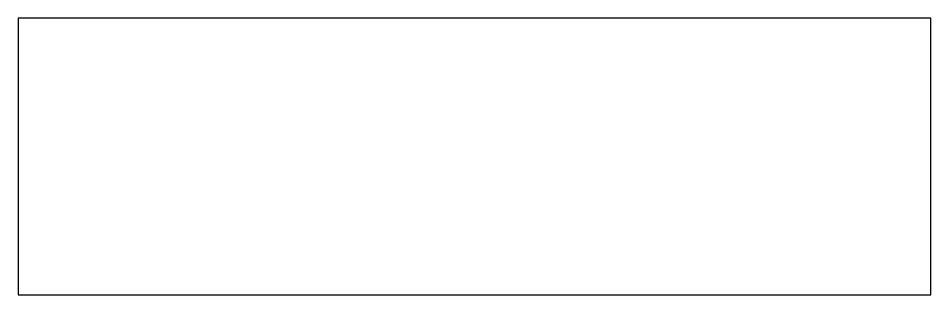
# Model space of a CAD drawing. Header units: millimetres. Extents: x 0 to 1044, y 0 to 316.
import ezdxf

# ---------------------------------------------------------------- set-up
doc = ezdxf.new("R2010")
doc.units = ezdxf.units.MM
doc.layers.add('OUTLINE', color=7, linetype='Continuous')

msp = doc.modelspace()

# ---------------------------------------------------------------- linework, layer by layer
at = {"layer": 'OUTLINE'}
msp.add_lwpolyline([(0, 0), (1044, 0), (1044, 316), (0, 316)], close=True, dxfattribs=at)

doc.saveas('drawing.dxf')
